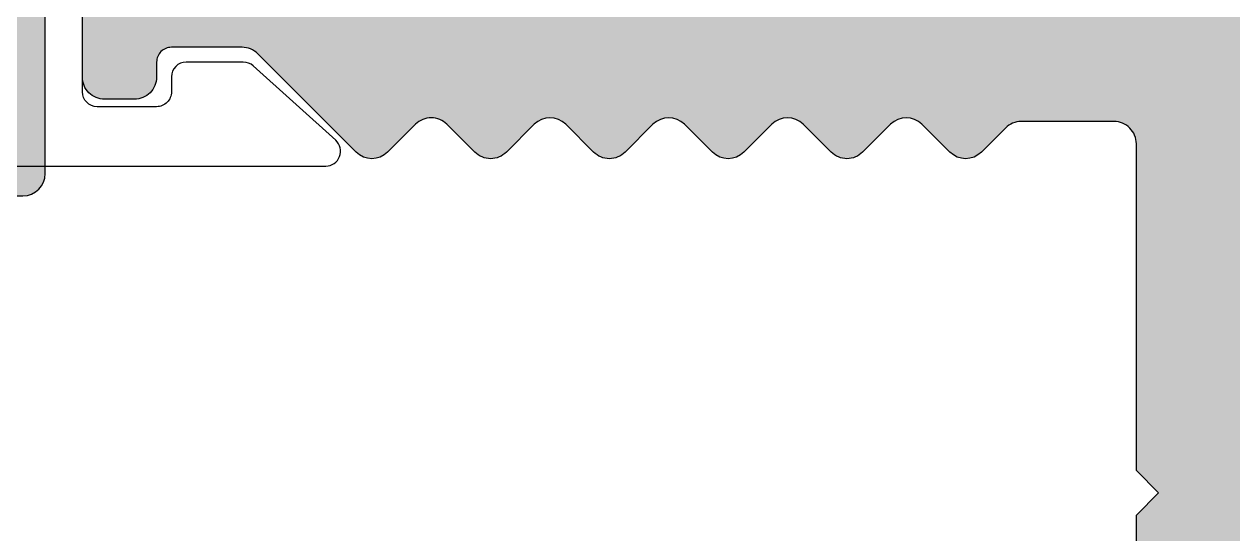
# Model space of a CAD drawing. Header units: millimetres. Extents: x 12 to 3612, y 18 to 315.
# Drawn here: x 2627.69 to 2643.97, y 156.83 to 163.69 of the extents above; entities that cross this region are included whole.
import ezdxf

# ---------------------------------------------------------------- set-up
doc = ezdxf.new("R2010")
doc.units = ezdxf.units.MM

# ---------------------------------------------------------------- blocks, each defined once
blk = doc.blocks.new('13-3783')
blk.add_hatch(color=253).paths.add_polyline_path([(-27.80169217242542, 81.81093610462267), (-28.80169219561753, 81.81093610462267), (-29.3016921956139, 81.31093610462267), (-29.30169219533741, 77.6109361046183, -0.4142135623338032), (-29.60169219540217, 77.31093610461721), (-32.69966919851026, 77.31093610461357, 0.3153020717974628), (-32.98157821027667, 77.11353878042792), (-33.019876907553, 77.00831006377848, -0.3153020717980574), (-33.3017859193194, 76.81091273959282), (-44.17022472406893, 76.81091273958373, -0.303346683597051), (-44.63216449031711, 77.1195710233842), (-44.73597179780222, 77.37018403295951, 0.4763530111505285), (-45.10812489760315, 77.48083161641807, -0.4130254633159964), (-45.760995085692, 77.60183395430067, 0.508248189653648), (-46.16476801389103, 77.61240712033941, -0.4130254652456503), (-46.82307623899283, 77.52573919914175, 0.5581579986592926), (-47.22050888570698, 77.3735522693496, -0.5237871243817614), (-47.62009205150275, 77.19564638235897, 0.5528051672705135), (-47.99876076593387, 77.00620378369058, -0.1933016536295457), (-48.17046705309508, 76.67543824718632, 0.2185632504963833), (-49.30181397182128, 74.21092833217153, 0.2185632504964107), (-48.17046705309508, 71.74641841715493, -0.1933016536295376), (-47.99876076593387, 71.41565288065067, 0.552805167270513), (-47.62009205150275, 71.22621028198228, -0.523787124381689), (-47.22050888570698, 71.04830439499347, 0.5581579986592344), (-46.82307623899283, 70.8961174651995, -0.4130254652456183), (-46.16476801389103, 70.80944954400184, 0.5082481896536352), (-45.760995085692, 70.8200227100424, -0.4130254633160296), (-45.10812489760315, 70.941025047925, 0.4763530111505327), (-44.73597179780222, 71.05167263138173), (-44.63217683484868, 71.30225583862375, -0.3033466835970637), (-44.1702370686005, 71.61091412242422), (-22.80169696361077, 71.61091412242058, 0.4142135623726511), (-22.50169696361149, 71.91091412241985), (-22.50169696361331, 77.01093610461248, 0.4142135623726512), (-22.8016969636144, 77.31093610461357), (-25.30169219542836, 77.3109361046154, -0.4142135623732282), (-25.80169219542836, 77.8109361046154), (-25.80169219561753, 81.31093610462995), (-26.3016921956139, 81.81093610462995), (-27.20169217242687, 81.81093610462995), (-27.50169219524355, 81.51093610464886)])
at = {"color": 253}
blk.add_lwpolyline([(-44.1702370686005, 71.61091412242422), (-22.80169696361094, 71.61091412242058, 0.4142135623730402), (-22.50169696361149, 71.91091412242008), (-22.50169696361331, 77.01093610461248, 0.4142135623726675), (-22.8016969636144, 77.31093610461357), (-25.3016921954287, 77.3109361046154, -0.4142135623624232), (-25.80169219542836, 77.8109361045972), (-25.80169219561753, 81.31093610462972), (-26.3016921956139, 81.81093610462972), (-27.20169217242687, 81.81093610462972), (-27.50169219524355, 81.51093610464864), (-27.80169217242542, 81.81093610462244), (-28.80169219561753, 81.81093610462244), (-29.3016921956139, 81.31093610462244), (-29.30169219533741, 77.61093610466787, -0.4142135623743796), (-29.60169219539409, 77.31093610461721), (-32.69966919850992, 77.31093610461357, 0.3153020717977724), (-32.98157821027667, 77.11353878042792), (-33.01987690755396, 77.00831006377575, -0.3153020717956124), (-33.30178591931957, 76.81091273959282), (-44.17022472406893, 76.81091273958373, -0.3033466835963773)], format="xyb", dxfattribs=at)
blk = doc.blocks.new('A08002')
at = {"color": 31}
blk.add_lwpolyline([(-2228.05355894681, 2737.749577139724), (-2228.05355894681, 2743.384563408043, 0.6872809147022011), (-2228.402187911702, 2743.518389511024), (-2229.40218795268, 2742.407777021179, 0.1853387391048113), (-2229.453558992538, 2742.273950889095), (-2229.453558992538, 2741.505581194402, 0.4142133160348032), (-2229.253558961059, 2741.305581162922), (-2229.053558987789, 2741.305581162922, -0.4142136414798711), (-2228.85355895631, 2741.105581247861), (-2228.85355895631, 2740.305581238359, -0.4142135567833288), (-2229.053558987789, 2740.105581206883), (-2230.281377659632, 2740.105581206883, -0.2216948488770407)], format="xyb", dxfattribs=at)
blk = doc.blocks.new('50MN54')
at = {"ltscale": 10}
h = blk.add_hatch(color=252, dxfattribs=at)
edge = h.paths.add_edge_path()
edge.add_line((241.8245336831983, -266.783352106133), (241.8245336831983, -271.1833520383334))
edge.add_arc((241.5245336831997, -271.1833520383341), 0.2999999999985903, -90.00000000013029, 1.3022827261011116e-10, ccw=False)
edge.add_line((241.524533683199, -271.4833520383327), (240.2730607480603, -271.4833520383327))
edge.add_arc((240.27306074806, -271.1833520383324), 0.3000000000003091, 225.0000000036206, 270.0000000000587, ccw=False)
edge.add_line((240.0609287137172, -271.3954840727019), (239.7366650544732, -271.0712204134979))
edge.add_arc((239.5245330201296, -271.2833524478676), 0.3000000000009484, 45.00000000352586, 134.9999644968626)
edge.add_line((239.3124011172199, -271.0712202820641), (238.936664981507, -271.4469559521312))
edge.add_arc((238.7245329821321, -271.2273719722034), 0.3053147710146324, 225.9889016331004, 314.0110983668996, ccw=False)
edge.add_line((238.5124009827573, -271.4469559521312), (238.136664943509, -271.0712203785297))
edge.add_arc((237.9245328115517, -271.2833523255322), 0.300000007246384, 44.99997502232124, 134.9999750223212)
edge.add_line((237.7124008645492, -271.0712201935748), (237.336664905511, -271.4469559521312))
edge.add_arc((237.1245327986849, -271.2348240180654), 0.2999999803283736, 225.0000233308441, 315.0000233308441, ccw=False)
edge.add_line((236.912400864619, -271.4469561248916), (236.5366648675131, -271.0712203785297))
edge.add_arc((236.3245327735654, -271.2833522875226), 0.2999999534926885, 44.99997502231676, 134.9999750223168)
edge.add_line((236.1124008645725, -271.0712201935748), (235.7366648295151, -271.4469559521312))
edge.add_arc((235.5245327606403, -271.2348240560168), 0.2999999266569962, 225.0000233308483, 315.0000233308483, ccw=False)
edge.add_line((235.3124008645259, -271.4469561248916), (234.9366652571784, -271.0712203785297))
edge.add_arc((234.7245329684097, -271.2833524823436), 0.3000002290112471, 44.9999750223397, 134.9999750223397)
edge.add_line((234.5124008645957, -271.0712201935748), (234.1366647535192, -271.4469559521312))
edge.add_arc((233.924532722654, -271.2348240940264), 0.2999998729033007, 225.0000233308525, 315.0000233308525, ccw=False)
edge.add_line((233.7124008645492, -271.4469561248916), (233.3366651810661, -271.0712203785297))
edge.add_arc((233.1245329303651, -271.2833524442758), 0.3000001751752335, 44.99997502233522, 134.9999750223352)
edge.add_line((232.912400864619, -271.0712201935748), (232.5366646775233, -271.4469559521312))
edge.add_arc((232.3245326846677, -271.234824132036), 0.2999998191496053, 225.0000233308567, 315.00002333085666, ccw=False)
edge.add_line((232.1124008645725, -271.4469561248916), (231.736665105303, -271.0712203785297))
edge.add_arc((231.524532892437, -271.2833524064408), 0.3000001216684922, 44.99997502233076, 134.9999750223307)
edge.add_line((231.3124008645259, -271.0712201935748), (229.9881370022463, -272.3954842458188))
edge.add_arc((229.7760049526758, -272.18335222668), 0.2999999999981142, 269.999998521922, 315.00000410971444, ccw=False)
edge.add_line((229.7760049449366, -272.4833522266781), (228.824533647808, -272.483352202129))
edge.add_arc((228.8245336371797, -272.2833522173441), 0.1999999847848816, 180.0000030333355, 270.00000304479966, ccw=False)
edge.add_line((228.6245336523948, -272.2833522279325), (228.624533875834, -272.0833525629596))
edge.add_arc((228.3245338758348, -272.0833522277991), 0.299999999999366, 359.9999359890544, 449.9999999235895)
edge.add_line((228.3245338762349, -271.7833522277997), (227.9245328928369, -271.7833522272658))
edge.add_arc((227.9245328924355, -272.0833522272658), 0.2999999999999545, 89.99999992335457, 180.0000000000435)
edge.add_line((227.6245328924356, -272.083352227266), (227.6245328924356, -272.8419293466413))
edge.add_arc((227.9245328924353, -272.8419293466403), 0.2999999999997233, 180.0000000002114, 224.9999499668589)
edge.add_line((227.7124006728368, -273.0540611957531), (228.0538228630335, -273.3954839822436))
edge.add_arc((228.2659550826326, -273.1833521331315), 0.2999999999995902, 224.9999499666711, 270.0000000001464)
edge.add_line((228.2659550826334, -273.4833521331311), (231.705998196217, -273.4833521331311))
edge.add_line((231.705998196217, -273.4833521331311), (232.0245337997999, -272.9833522841291))
edge.add_line((232.0245337997999, -272.9833522841291), (232.3430684721766, -273.4833521331311))
edge.add_line((232.3430684721766, -273.4833521331311), (233.2245328924359, -273.4833521331293))
edge.add_line((233.2245328924359, -273.4833521331293), (233.2245328924359, -275.1833522281304))
edge.add_line((233.2245328924359, -275.1833522281304), (233.5245328924352, -275.4833522281297))
edge.add_line((233.5245328924352, -275.4833522281297), (233.2245328924359, -275.7833522281308))
edge.add_line((233.2245328924359, -275.7833522281308), (233.2245328923996, -277.4833523231282))
edge.add_line((233.2245328923996, -277.4833523231282), (232.9059972888167, -277.983352172334))
edge.add_line((232.9059972888167, -277.983352172334), (232.58746261644, -277.4833523231282))
edge.add_line((232.58746261644, -277.4833523231282), (231.4245331560337, -277.4833523231282))
edge.add_line((231.4245331560337, -277.4833523231282), (231.1059975524508, -277.983352172334))
edge.add_line((231.1059975524508, -277.983352172334), (230.7874628801924, -277.4833523231282))
edge.add_line((230.7874628801924, -277.4833523231282), (228.2659550828371, -277.4833523231282))
edge.add_arc((228.2659550828385, -277.7833523231287), 0.3000000000004996, 90.00000000027286, 135.0000500342396)
edge.add_line((228.0538228632354, -277.5712204740194), (227.712400672835, -277.91264326072))
edge.add_arc((227.924532892437, -278.1247751098317), 0.3000000000014366, 135.000050033768, 179.999999999653)
edge.add_line((227.6245328924356, -278.1247751098299), (227.6245328924356, -278.8833522291989))
edge.add_arc((227.9245328924355, -278.8833522291991), 0.2999999999999546, 179.9999999999566, 270.0000000759507)
edge.add_line((227.9245328928332, -279.183352229199), (228.3245338762313, -279.1833522286706))
edge.add_arc((228.324533875835, -278.8833522286715), 0.2999999999991386, 270.0000000756722, 360.0000640109889)
edge.add_line((228.624533875834, -278.8833518935107), (228.6245337641153, -278.7833525869137))
edge.add_arc((228.9245337641163, -278.7833522517559), 0.300000000001185, 90.00000147817508, 180.0000640104245, ccw=False)
edge.add_line((228.9245337563766, -278.4833522517547), (229.7760049449366, -278.4833522297859))
edge.add_arc((229.7760049526747, -278.7833522297844), 0.2999999999985687, 44.99999589007598, 90.00000147786841, ccw=False)
edge.add_line((229.9881370022463, -278.5712202106461), (231.3124008645259, -279.8954842628882))
edge.add_arc((231.524532892437, -279.6833520500222), 0.3000001216684922, 225.0000249776693, 315.0000249776692)
edge.add_line((231.736665105303, -279.8954840779334), (232.1124008645725, -279.5197483315787))
edge.add_arc((232.3245326846713, -279.7318803244361), 0.2999998191534639, 44.99997667086291, 134.999976669389, ccw=False)
edge.add_line((232.5366646775233, -279.5197485043318), (232.912400864619, -279.8954842628882))
edge.add_arc((233.1245329303651, -279.6833520121872), 0.3000001751752335, 225.0000249776648, 315.0000249776648)
edge.add_line((233.3366651810661, -279.8954840779334), (233.7124008645492, -279.5197483315787))
edge.add_arc((233.9245327226577, -279.7318803624457), 0.2999998729071593, 44.999976670867, 134.9999766693932, ccw=False)
edge.add_line((234.1366647535192, -279.5197485043318), (234.5124008645957, -279.8954842628882))
edge.add_arc((234.7245329684097, -279.6833519741194), 0.300000229011247, 225.0000249776603, 315.0000249776603)
edge.add_line((234.9366652571784, -279.8954840779334), (235.3124008645259, -279.5197483315787))
edge.add_arc((235.524532760644, -279.7318804004481), 0.2999999266557099, 44.99997666988861, 134.9999766703799, ccw=False)
edge.add_line((235.7366648295151, -279.5197485043318), (236.1124008645725, -279.8954842628882))
edge.add_arc((236.3245327735654, -279.6833521689405), 0.2999999534926884, 225.0000249776832, 315.0000249776833)
edge.add_line((236.5366648675131, -279.8954840779334), (236.912400864619, -279.5197483315787))
edge.add_arc((237.1245327986885, -279.7318804383995), 0.2999999803270873, 44.99997666989282, 134.9999766703841, ccw=False)
edge.add_line((237.336664905511, -279.5197485043318), (237.7124008645492, -279.8954842628882))
edge.add_arc((237.9245328115517, -279.6833521309309), 0.300000007246384, 225.0000249776788, 315.0000249776788)
edge.add_line((238.136664943509, -279.8954840779334), (238.5124009827573, -279.5197485043318))
edge.add_arc((238.7245329821321, -279.7393324842596), 0.3053147710146324, 45.9889016331004, 134.0110983668996, ccw=False)
edge.add_line((238.936664981507, -279.5197485043318), (239.3124011172208, -279.8954841743989))
edge.add_arc((239.5245330201301, -279.6833520085965), 0.2999999999998484, 225.0000355030501, 314.9999999958245)
edge.add_line((239.7366650544704, -279.8954840429678), (240.0609287137172, -279.5712203837666))
edge.add_arc((240.2730607480583, -279.7833524181383), 0.3000000000006973, 89.99999999997192, 134.9999999958574, ccw=False)
edge.add_line((240.2730607480585, -279.4833524181377), (241.524533683199, -279.4833524181377))
edge.add_arc((241.5245336831988, -279.7833524181372), 0.2999999999994998, -3.0399860406760126e-10, 89.99999999995657, ccw=False)
edge.add_line((241.8245336831983, -279.7833524181387), (241.8245336831983, -284.1833523503374))
edge.add_line((241.8245336831983, -284.1833523503374), (242.1245336393563, -284.4833518407322))
edge.add_line((242.1245336393563, -284.4833518407322), (241.8245336831983, -284.7833522625369))
edge.add_line((241.8245336831983, -284.7833522625369), (241.8245336831983, -289.8833524025358))
edge.add_arc((241.5245336831997, -289.8833524025365), 0.2999999999985903, -90.00000000013029, 1.3022827261011116e-10, ccw=False)
edge.add_line((241.524533683199, -290.1833524025351), (239.4245338459946, -290.1833524025351))
edge.add_arc((239.424533845993, -289.8833524025356), 0.2999999999994999, 180.0000000000434, 270.00000000030394, ccw=False)
edge.add_line((239.1245338459935, -289.8833524025358), (239.1245338459935, -288.9833522281315))
edge.add_arc((238.824533845994, -288.9833522281299), 0.2999999999994998, 359.9999999996961, 449.9999999999566)
edge.add_line((238.8245338459942, -288.6833522281304), (238.6245336523948, -288.6833522281304))
edge.add_arc((238.6245336523948, -289.6833522281304), 1, 90.00000000000001, 180)
edge.add_line((237.6245336523948, -289.6833522281304), (237.6252909645932, -292.4877260794055))
edge.add_arc((237.925290953662, -292.4876450653659), 0.3000000000075894, 180.0154725420201, 185.000002871301)
edge.add_line((237.6264325455372, -292.5137918031678), (237.6872990434726, -293.2094986565426))
edge.add_arc((237.9861574515866, -293.1833519187171), 0.2999999999988794, 185.0000028759848, 270.0000000007076)
edge.add_line((237.9861574515903, -293.4833519187159), (238.5245334244078, -293.4833519187159))
edge.add_arc((238.5245334244084, -293.1833519187173), 0.2999999999985903, 269.9999999998698, 360.0000000001303)
edge.add_line((238.824533424407, -293.1833519187167), (238.824533424407, -292.1833523087316))
edge.add_arc((239.1245334244074, -292.1833523087309), 0.3000000000004093, 89.99999999986977, 180.0000000001303, ccw=False)
edge.add_line((239.1245334244081, -291.8833523087305), (240.8245337522326, -291.8833523087305))
edge.add_line((240.8245337522326, -291.8833523087305), (241.8245336831983, -292.8833524725342))
edge.add_line((241.8245336831983, -292.8833524725342), (241.8245336831983, -295.1833522907327))
edge.add_line((241.8245336831983, -295.1833522907327), (242.1245336393563, -295.4833517811276))
edge.add_line((242.1245336393563, -295.4833517811276), (241.8245336831983, -295.7833531341312))
edge.add_line((241.8245336831983, -295.7833531341312), (241.8245336831983, -298.7833531163305))
edge.add_arc((241.5245336831997, -298.7833531163312), 0.2999999999985903, -90.00000000013029, 1.3022827261011116e-10, ccw=False)
edge.add_line((241.524533683199, -299.0833531163298), (239.1245334244081, -299.0833531163298))
edge.add_arc((239.1245334244065, -298.7833531163303), 0.2999999999994999, 180.0000000000434, 270.00000000030394, ccw=False)
edge.add_line((238.824533424407, -298.7833531163305), (238.824533424407, -297.783351918637))
edge.add_arc((238.5245334244075, -297.7833519186354), 0.2999999999994998, 359.9999999996961, 449.9999999999566)
edge.add_line((238.5245334244078, -297.4833519186359), (237.9862502058472, -297.4833519186359))
edge.add_arc((237.9862502058352, -297.7833519186713), 0.3000000000354045, 89.99999999769878, 175.0525909592196)
edge.add_line((237.6873679225769, -297.7574795245891), (237.6256513168969, -298.4704402192338))
edge.add_arc((237.924533600127, -298.4963126132622), 0.3000000000026834, 175.0525909689716, 180.0000000000535)
edge.add_line((237.6245336001243, -298.4963126132625), (237.6245336001243, -300.1833526007358))
edge.add_arc((237.9245336001238, -300.1833526007356), 0.2999999999994999, 180.0000000000435, 270.0000000003039)
edge.add_line((237.9245336001254, -300.4833526007351), (342.3245331158373, -300.4833526007351))
edge.add_arc((342.324533115838, -300.1833526007365), 0.2999999999985903, 269.9999999998698, 360.0000000001303)
edge.add_line((342.6245331158366, -300.1833526007358), (342.6245331158366, -250.7833518557363))
edge.add_arc((342.3245331158371, -250.7833518557347), 0.2999999999994998, 359.9999999996961, 449.9999999999566)
edge.add_line((342.3245331158373, -250.4833518557352), (237.9245336001254, -250.4833518557352))
edge.add_arc((237.924533600125, -250.7833518557359), 0.3000000000006367, 89.99999999991316, 180.0000000000869)
edge.add_line((237.6245336001243, -250.7833518557363), (237.6245336001243, -252.478985544376))
edge.add_arc((237.9245336001228, -252.4789855443699), 0.2999999999984748, 180.0000000011635, 184.9999907074854)
edge.add_line((237.6256751864562, -252.5051322187237), (237.6872991440555, -253.2094985930889))
edge.add_arc((237.9861575577609, -253.1833519186974), 0.3000000000403982, 184.9999907140245, 270.0000000000414)
edge.add_line((237.9861575577611, -253.4833519187378), (238.5245334244169, -253.4833519187196))
edge.add_arc((238.5245334244073, -253.1833519187198), 0.2999999999997272, 270.0000000018238, 359.9999999999133)
edge.add_line((238.824533424407, -253.1833519187203), (238.824533424407, -252.1833513401343))
edge.add_arc((239.1245334244074, -252.1833513401336), 0.3000000000004093, 89.99999999986977, 180.0000000001303, ccw=False)
edge.add_line((239.1245334244081, -251.8833513401332), (241.524533683199, -251.8833513401332))
edge.add_arc((241.5245336831988, -252.1833513401327), 0.2999999999994998, -3.0399860406760126e-10, 89.99999999995657, ccw=False)
edge.add_line((241.8245336831983, -252.1833513401343), (241.8245336831983, -255.1833513221281))
edge.add_line((241.8245336831983, -255.1833513221281), (242.1245336393563, -255.4833526751318))
edge.add_line((242.1245336393563, -255.4833526751318), (241.8245336831983, -255.7833521655339))
edge.add_line((241.8245336831983, -255.7833521655339), (241.8245336831983, -258.0833519837324))
edge.add_line((241.8245336831983, -258.0833519837324), (240.8245337522326, -259.0833521477325))
edge.add_line((240.8245337522326, -259.0833521477325), (239.1245334244081, -259.0833521477325))
edge.add_arc((239.1245334244065, -258.783352147733), 0.2999999999994999, 180.0000000000434, 270.00000000030394, ccw=False)
edge.add_line((238.824533424407, -258.7833521477332), (238.824533424407, -257.783351918717))
edge.add_arc((238.5245334244075, -257.7833519187154), 0.2999999999994998, 359.9999999996961, 449.9999999999566)
edge.add_line((238.5245334244078, -257.4833519187159), (237.986157505838, -257.4833519187159))
edge.add_arc((237.9861575058387, -257.7833519187174), 0.3000000000014043, 90.00000000012508, 174.9999971200861)
edge.add_line((237.687299097724, -257.7572051808711), (237.6264325455409, -258.4529126530751))
edge.add_arc((237.9252909536615, -258.4790593909186), 0.3000000000071296, 174.9999971207255, 179.9845274587294)
edge.add_line((237.6252909645932, -258.4789783768829), (237.6245336523948, -261.2833522283327))
edge.add_arc((238.6245336523948, -261.2833522283327), 1, 180, 270)
edge.add_line((238.6245336523948, -262.2833522283327), (238.8245338459942, -262.2833522283327))
edge.add_arc((238.8245338459949, -261.9833522283341), 0.2999999999985903, 269.9999999998698, 360.0000000001303)
edge.add_line((239.1245338459935, -261.9833522283334), (239.1245338459935, -261.0833520539363))
edge.add_arc((239.4245338459939, -261.0833520539356), 0.3000000000004093, 89.99999999986977, 180.0000000001303, ccw=False)
edge.add_line((239.4245338459946, -260.7833520539352), (241.524533683199, -260.7833520539352))
edge.add_arc((241.5245336831988, -261.0833520539347), 0.2999999999994998, -3.0399860406760126e-10, 89.99999999995657, ccw=False)
edge.add_line((241.8245336831983, -261.0833520539363), (241.8245336831983, -266.1833521939334))
edge.add_line((241.8245336831983, -266.1833521939334), (242.1245336393563, -266.4833526157381))
edge.add_line((242.1245336393563, -266.4833526157381), (241.8245336831983, -266.783352106133))
edge = h.paths.add_edge_path(flags=16)
edge.add_line((239.4616031064356, -273.4833521333294), (239.1430679684358, -272.983352284331))
edge.add_line((239.1430679684358, -272.983352284331), (238.8245328304361, -273.4833521333294))
edge.add_line((238.8245328304361, -273.4833521333294), (237.6616029044376, -273.4833521333294))
edge.add_line((237.6616029044376, -273.4833521333294), (237.3430677666361, -272.983352284331))
edge.add_line((237.3430677666361, -272.983352284331), (237.0245326286363, -273.4833521333294))
edge.add_line((237.0245326286363, -273.4833521333294), (235.8616031682373, -273.4833521333294))
edge.add_line((235.8616031682373, -273.4833521333294), (235.5430675646362, -272.983352284331))
edge.add_line((235.5430675646362, -272.983352284331), (235.2245328924359, -273.4833521333294))
edge.add_line((235.2245328924359, -273.4833521333294), (235.2245328924359, -277.4833523233301))
edge.add_line((235.2245328924359, -277.4833523233301), (236.205997288836, -277.4833518625919))
edge.add_line((236.205997288836, -277.4833518625919), (236.5245328924352, -277.9833517117922))
edge.add_line((236.5245328924352, -277.9833517117922), (236.8430675646355, -277.4833518625919))
edge.add_line((236.8430675646355, -277.4833518625919), (238.0059974906358, -277.4833518625919))
edge.add_line((238.0059974906358, -277.4833518625919), (238.3245326286356, -277.9833517117922))
edge.add_line((238.3245326286356, -277.9833517117922), (238.6430677664353, -277.4833518625919))
edge.add_line((238.6430677664353, -277.4833518625919), (239.8059976926356, -277.4833518625919))
edge.add_line((239.8059976926356, -277.4833518625919), (240.1245328304353, -277.9833517117922))
edge.add_line((240.1245328304353, -277.9833517117922), (240.4430677160885, -277.4833522586969))
edge.add_line((240.4430677160885, -277.4833522586969), (241.3245336427985, -277.4833522287299))
edge.add_arc((241.3245336692987, -276.9833522148303), 0.5000000138995808, 269.9999969633038, 359.9999969633559)
edge.add_line((241.8245336831983, -276.9833522413301), (241.8245336831983, -273.9833522153294))
edge.add_arc((241.3245336692994, -273.9833522418303), 0.5000000138988987, 3.0367743976e-06, 90.00000303677439)
edge.add_line((241.3245336427985, -273.4833522279314), (239.4616031064356, -273.4833521333294))
edge = h.paths.add_edge_path(flags=16)
edge.add_line((243.6245336523948, -252.4833521835317), (243.6245336523948, -298.4833522729314))
edge.add_line((243.6245336523948, -298.4833522729314), (246.124533596399, -298.4833522729314))
edge.add_line((246.124533596399, -298.4833522729314), (246.3554736552264, -298.8833515933293))
edge.add_line((246.3554736552264, -298.8833515933293), (323.3935936679568, -298.8833515933293))
edge.add_line((323.3935936679568, -298.8833515933293), (323.624531864139, -298.4833522729314))
edge.add_line((323.624531864139, -298.4833522729314), (326.1245369305338, -298.4833522729314))
edge.add_line((326.1245369305338, -298.4833522729314), (326.1245369305338, -295.7833517811287))
edge.add_arc((326.4245369305343, -295.783351781128), 0.3000000000004093, 89.99999999986977, 180.0000000001303, ccw=False)
edge.add_line((326.4245369305349, -295.4833517811276), (327.3245325197909, -295.4833517811276))
edge.add_arc((327.3245325197906, -295.7833517811271), 0.2999999999994998, -3.0399860406760126e-10, 89.99999999995657, ccw=False)
edge.add_line((327.6245325197901, -295.7833517811287), (327.6245325197901, -298.4833522729314))
edge.add_line((327.6245325197901, -298.4833522729314), (329.6245365730224, -298.4833522729314))
edge.add_line((329.6245365730224, -298.4833522729314), (329.8554747692046, -298.8833515933293))
edge.add_line((329.8554747692046, -298.8833515933293), (338.3935942640032, -298.8833515933293))
edge.add_line((338.3935942640032, -298.8833515933293), (338.6245324601855, -298.4833522729314))
edge.add_line((338.6245324601855, -298.4833522729314), (340.6245365134178, -298.4833522729314))
edge.add_line((340.6245365134178, -298.4833522729314), (340.6245365134178, -295.9833527943338))
edge.add_line((340.6245365134178, -295.9833527943338), (341.0245358338084, -295.7524127355355))
edge.add_line((341.0245358338084, -295.7524127355355), (341.0245358338084, -279.5990697137313))
edge.add_line((341.0245358338084, -279.5990697137313), (340.6245365134178, -279.3681294221315))
edge.add_line((340.6245365134178, -279.3681294221315), (340.6245365134178, -276.4833518557352))
edge.add_line((340.6245365134178, -276.4833518557352), (338.308031940554, -276.4024577980872))
edge.add_arc((338.2975620998888, -276.7022750464838), 0.299999999999455, 88.00000159484465, 181.9999447617973)
edge.add_line((337.9977448416898, -276.7127446064442), (338.0207967194506, -277.372882263855))
edge.add_arc((337.7209794612512, -277.3833518238158), 0.2999999999999532, -124.0000418746692, 1.9999447618748718, ccw=False)
edge.add_line((337.5532214084392, -277.6320629729762), (336.5567744194118, -276.9599499327151))
edge.add_arc((336.7245324722225, -276.7112387835541), 0.2999999999996428, 180.0000000001703, 235.99995812559348, ccw=False)
edge.add_line((336.4245324722228, -276.711238783555), (336.4245324722228, -274.2554649279173))
edge.add_arc((336.7245324722234, -274.2554649279177), 0.300000000000498, 124.0000418744934, 179.9999999999166, ccw=False)
edge.add_line((336.5567744194118, -274.0067537787563), (337.553221408441, -273.3346407384943))
edge.add_arc((337.7209794612522, -273.5833518876541), 0.2999999999990129, -1.9999447619874218, 124.00004187459251, ccw=False)
edge.add_line((338.0207967194506, -273.5938214476155), (337.9977448416898, -274.2539591050263))
edge.add_arc((338.2975620998896, -274.2644286649876), 0.3000000000003343, 178.0000552380348, 271.9999984049874)
edge.add_line((338.308031940554, -274.5642459133851), (340.6245365134178, -274.4833518557352))
edge.add_line((340.6245365134178, -274.4833518557352), (340.6245365134178, -271.5985750343316))
edge.add_line((340.6245365134178, -271.5985750343316), (341.0245358338084, -271.367634742528))
edge.add_line((341.0245358338084, -271.367634742528), (341.0245358338084, -266.848563928088))
edge.add_line((341.0245358338084, -266.848563928088), (340.6745358338062, -266.6464913338714))
edge.add_arc((340.8245358338058, -266.3866837127362), 0.2999999999997246, 119.99999999995009, 240.0000000000499, ccw=False)
edge.add_line((340.6745358338062, -266.1268760916009), (340.8745358338087, -266.0114060377618))
edge.add_arc((340.7245358338091, -265.7515984166266), 0.2999999999997246, 299.9999999999501, 420.0000000000499)
edge.add_line((340.8745358338087, -265.4917907954914), (340.6745358338062, -265.3763207416523))
edge.add_arc((340.8245358338058, -265.1165131205171), 0.2999999999997246, 119.99999999995009, 240.0000000000499, ccw=False)
edge.add_line((340.6745358338062, -264.8567054993819), (340.8745358338087, -264.7412354455428))
edge.add_arc((340.7245358338091, -264.4814278244075), 0.2999999999997246, 299.9999999999501, 420.0000000000499)
edge.add_line((340.8745358338087, -264.2216202032723), (340.674535833808, -264.1061501494323))
edge.add_arc((340.8245358338062, -263.846342528297), 0.2999999999990378, 120.0000000000972, 240.00000000030388, ccw=False)
edge.add_line((340.6745358338062, -263.5865349071628), (340.8745358338087, -263.4710648533237))
edge.add_arc((340.7245358338091, -263.2112572321885), 0.2999999999997246, 299.9999999999501, 420.0000000000499)
edge.add_line((340.8745358338087, -262.9514496110532), (340.6745358338062, -262.8359795572142))
edge.add_arc((340.8245358338402, -262.5761719360326), 0.3000000000570462, 119.99999999840091, 239.9999999987911, ccw=False)
edge.add_line((340.6745358338189, -262.3163643148437), (341.0245358338084, -262.1142917207253))
edge.add_line((341.0245358338084, -262.1142917207253), (341.0245358338084, -255.2142917207311))
edge.add_line((341.0245358338084, -255.2142917207311), (340.6245365134178, -254.9833516619328))
edge.add_line((340.6245365134178, -254.9833516619328), (340.6245365134178, -252.4833521835317))
edge.add_line((340.6245365134178, -252.4833521835317), (338.6245324601855, -252.4833521835317))
edge.add_line((338.6245324601855, -252.4833521835317), (338.3935942640032, -252.0833528629373))
edge.add_line((338.3935942640032, -252.0833528629373), (329.8554747692046, -252.0833528629373))
edge.add_line((329.8554747692046, -252.0833528629373), (329.6245365730224, -252.4833521835317))
edge.add_line((329.6245365730224, -252.4833521835317), (327.6245325197901, -252.4833521835317))
edge.add_line((327.6245325197901, -252.4833521835317), (327.6245325197901, -255.1833526751325))
edge.add_arc((327.3245325197915, -255.1833526751332), 0.2999999999985903, -90.00000000013029, 1.3022827261011116e-10, ccw=False)
edge.add_line((327.3245325197909, -255.4833526751318), (326.4245369305349, -255.4833526751318))
edge.add_arc((326.4245369305333, -255.1833526751323), 0.2999999999994999, 180.0000000000434, 270.00000000030394, ccw=False)
edge.add_line((326.1245369305338, -255.1833526751325), (326.1245369305338, -252.4833521835317))
edge.add_line((326.1245369305338, -252.4833521835317), (323.624531864139, -252.4833521835317))
edge.add_line((323.624531864139, -252.4833521835317), (323.3935936679568, -252.0833528629373))
edge.add_line((323.3935936679568, -252.0833528629373), (246.3554736552264, -252.0833528629373))
edge.add_line((246.3554736552264, -252.0833528629373), (246.124533596399, -252.4833521835317))
edge.add_line((246.124533596399, -252.4833521835317), (243.6245336523948, -252.4833521835317))
at = {"color": 252, "ltscale": 10}
blk.add_lwpolyline([(241.8245336831983, -261.0833520539363), (241.8245336831983, -266.1833521939334), (242.1245336393563, -266.4833526157381), (241.8245336831983, -266.783352106133), (241.8245336831983, -271.1833520383334, -0.414213562374427), (241.524533683199, -271.4833520383327), (240.2730607480603, -271.4833520383327, -0.1989123673635013), (240.0609287137172, -271.3954840727019), (239.7366650544732, -271.0712204134979, 0.4142133808647832), (239.3124011172199, -271.0712202820641), (238.936664981507, -271.4469559521312, -0.4041388915365873), (238.5124009827573, -271.4469559521312), (238.136664943509, -271.0712203785297, 0.414213562373095), (237.7124008645492, -271.0712201935748), (237.336664905511, -271.4469559521312, -0.4142135623730949), (236.912400864619, -271.4469561248916), (236.5366648675131, -271.0712203785297, 0.414213562373095), (236.1124008645725, -271.0712201935748), (235.7366648295151, -271.4469559521312, -0.414213562373095), (235.3124008645259, -271.4469561248916), (234.9366652571784, -271.0712203785297, 0.414213562373095), (234.5124008645957, -271.0712201935748), (234.1366647535192, -271.4469559521312, -0.4142135623730951), (233.7124008645492, -271.4469561248916), (233.3366651810661, -271.0712203785297, 0.414213562373095), (232.912400864619, -271.0712201935748), (232.5366646775233, -271.4469559521312, -0.414213562373095), (232.1124008645725, -271.4469561248916), (231.736665105303, -271.0712203785297, 0.414213562373095), (231.3124008645259, -271.0712201935748), (229.9881370022463, -272.3954842458188, -0.1989123927256776), (229.7760049449366, -272.4833522266781), (228.824533647808, -272.483352202129, -0.4142135624316995), (228.6245336523948, -272.2833522279325), (228.624533875834, -272.0833525629596, 0.4142138892033454), (228.3245338762349, -271.7833522277997), (227.9245328928369, -271.7833522272658, 0.4142135627651247), (227.6245328924356, -272.083352227266), (227.6245328924356, -272.8419293466413, 0.1989121404302348)], format="xyb", dxfattribs=at)

msp = doc.modelspace()

# ---------------------------------------------------------------- block references
at = {"xscale": -1, "rotation": 180}
msp.add_blockref('50MN54', (2400.847973322227, -109.1039532141658), dxfattribs=at)
at = {"rotation": 270}
for name, p in [('13-3783', (2550.661570125905, 138.8777068187197)), ('A08002', (-111.6330749922191, -2066.274159957676))]:
    msp.add_blockref(name, p, dxfattribs=at)

doc.saveas('drawing.dxf')
